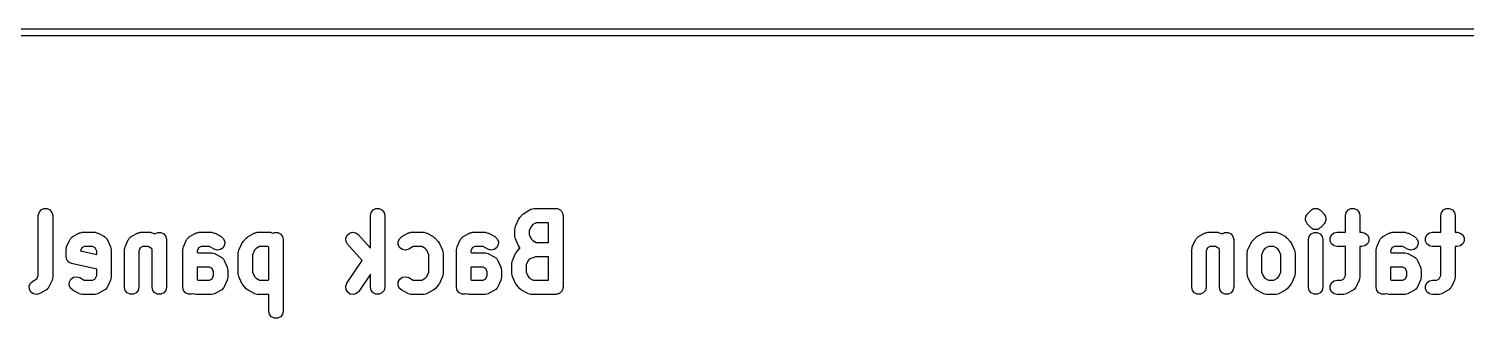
# Model space of a CAD drawing. Extents: x 68 to 230, y -98 to -51.
# Drawn here: x 110.2 to 150.28, y -59.27 to -51.2 of the extents above; entities that cross this region are included whole.
import ezdxf

# ---------------------------------------------------------------- set-up
doc = ezdxf.new("R2010")
doc.units = 0
doc.layers.add('BLACK', color=7, linetype='CONTINUOUS')

msp = doc.modelspace()

# ---------------------------------------------------------------- linework, layer by layer
at = {"layer": 'BLACK', "linetype": 'CONTINUOUS'}
for p, q in [((76.2, -51.2), (147.2, -51.2)), ((147.2, -51.2), (152.7, -51.2)), ((147.2, -51.4), (76.2, -51.4)), ((152.7, -51.4), (147.2, -51.4)), ((110.471, -56.4044), (110.491, -56.3177)), ((110.471, -58.0761), (110.471, -56.4044)), ((110.491, -56.3177), (110.547, -56.2482)), ((110.547, -56.2482), (110.627, -56.2097)), ((110.627, -56.2097), (110.716, -56.2098)), ((110.716, -56.2098), (110.796, -56.2485)), ((110.796, -56.2485), (110.852, -56.318)), ((110.852, -56.318), (110.871, -56.4048)), ((110.871, -56.4048), (110.871, -58.1194)), ((119.729, -56.4044), (119.749, -56.3177)), ((119.729, -57.3121), (119.729, -56.4044)), ((119.749, -56.3177), (119.804, -56.2482)), ((119.804, -56.2482), (119.884, -56.2097)), ((119.884, -56.2097), (119.973, -56.2098)), ((119.973, -56.2098), (120.053, -56.2485)), ((120.053, -56.2485), (120.109, -56.318)), ((120.109, -56.318), (120.129, -56.4048)), ((120.129, -56.4048), (120.129, -58.4051)), ((123.861, -56.5128), (123.879, -56.4883)), ((123.879, -56.4883), (123.894, -56.4614)), ((123.894, -56.4614), (123.98, -56.3659)), ((123.98, -56.3659), (124.007, -56.3471)), ((124.007, -56.3471), (124.031, -56.3252)), ((124.031, -56.3252), (124.203, -56.2298)), ((124.203, -56.2298), (124.209, -56.2282)), ((124.209, -56.2282), (124.213, -56.2245)), ((124.213, -56.2245), (124.251, -56.2159)), ((124.251, -56.2159), (124.289, -56.2051)), ((124.289, -56.2051), (124.294, -56.206)), ((124.294, -56.206), (124.3, -56.2048)), ((124.3, -56.2048), (124.9, -56.2048)), ((124.9, -56.2048), (124.922, -56.2098)), ((124.922, -56.2098), (124.945, -56.2098)), ((124.945, -56.2098), (124.965, -56.2196)), ((124.965, -56.2196), (124.987, -56.2247)), ((124.987, -56.2247), (125.005, -56.2387)), ((125.005, -56.2387), (125.025, -56.2485)), ((125.025, -56.2485), (125.039, -56.2661)), ((125.039, -56.2661), (125.057, -56.2803)), ((125.057, -56.2803), (125.066, -56.3005)), ((125.066, -56.3005), (125.08, -56.318)), ((125.08, -56.318), (125.085, -56.3401)), ((125.085, -56.3401), (125.095, -56.3605)), ((125.095, -56.3605), (125.095, -56.3829)), ((125.095, -56.3829), (125.1, -56.4048)), ((125.1, -56.4048), (125.1, -58.4051)), ((145.803, -56.4669), (145.807, -56.4559)), ((145.805, -56.4998), (145.803, -56.4669)), ((145.803, -56.5327), (145.805, -56.4998)), ((145.807, -56.4559), (145.808, -56.4439)), ((145.808, -56.4439), (145.824, -56.4151)), ((145.824, -56.4151), (145.837, -56.3847)), ((145.837, -56.3847), (145.846, -56.3767)), ((145.846, -56.3767), (145.851, -56.3662)), ((145.851, -56.3662), (145.937, -56.2707)), ((145.937, -56.2707), (145.951, -56.2612)), ((145.951, -56.2612), (145.961, -56.2482)), ((145.961, -56.2482), (145.976, -56.2411)), ((145.976, -56.2411), (145.988, -56.23)), ((145.988, -56.23), (146, -56.2266)), ((146, -56.2266), (146.01, -56.2196)), ((146.01, -56.2196), (146.026, -56.2169)), ((146.026, -56.2169), (146.041, -56.2097)), ((146.041, -56.2097), (146.058, -56.2097)), ((146.058, -56.2097), (146.074, -56.2051)), ((146.074, -56.2051), (146.086, -56.2071)), ((146.086, -56.2071), (146.098, -56.2051)), ((146.098, -56.2051), (146.114, -56.2098)), ((146.114, -56.2098), (146.13, -56.2098)), ((146.13, -56.2098), (146.145, -56.217)), ((146.145, -56.217), (146.162, -56.2197)), ((146.162, -56.2197), (146.172, -56.2267)), ((146.172, -56.2267), (146.183, -56.2302)), ((146.183, -56.2302), (146.196, -56.2413)), ((146.196, -56.2413), (146.21, -56.2485)), ((146.21, -56.2485), (146.221, -56.2614)), ((146.221, -56.2614), (146.234, -56.271)), ((146.234, -56.271), (146.32, -56.3665)), ((146.32, -56.3665), (146.326, -56.3769)), ((146.326, -56.3769), (146.335, -56.385)), ((146.335, -56.385), (146.348, -56.4154)), ((146.348, -56.4154), (146.363, -56.4442)), ((146.363, -56.4442), (146.364, -56.4562)), ((146.364, -56.4562), (146.369, -56.4673)), ((146.369, -56.4673), (146.367, -56.5002)), ((146.367, -56.5002), (146.369, -56.5331)), ((146.914, -56.4044), (146.934, -56.3177)), ((146.914, -56.8714), (146.914, -56.4044)), ((146.934, -56.3177), (146.99, -56.2482)), ((146.99, -56.2482), (147.07, -56.2097)), ((147.07, -56.2097), (147.159, -56.2098)), ((147.159, -56.2098), (147.239, -56.2485)), ((147.239, -56.2485), (147.294, -56.318)), ((147.294, -56.318), (147.314, -56.4048)), ((147.314, -56.4048), (147.314, -56.8714)), ((149.571, -56.4044), (149.591, -56.3177)), ((149.571, -56.8714), (149.571, -56.4044)), ((149.591, -56.3177), (149.647, -56.2482)), ((149.647, -56.2482), (149.727, -56.2097)), ((149.727, -56.2097), (149.816, -56.2098)), ((149.816, -56.2098), (149.896, -56.2485)), ((149.896, -56.2485), (149.952, -56.318)), ((149.952, -56.318), (149.971, -56.4048)), ((149.971, -56.4048), (149.971, -56.8714)), ((111.431, -56.9918), (111.603, -56.8964)), ((111.603, -56.8964), (111.609, -56.8948)), ((111.609, -56.8948), (111.613, -56.8912)), ((111.613, -56.8912), (111.651, -56.8826)), ((111.651, -56.8826), (111.689, -56.8717)), ((111.689, -56.8717), (111.694, -56.8727)), ((111.694, -56.8727), (111.7, -56.8714)), ((111.7, -56.8714), (112.043, -56.8714)), ((112.043, -56.8714), (112.049, -56.8727)), ((112.049, -56.8727), (112.055, -56.8718)), ((112.055, -56.8718), (112.092, -56.8826)), ((112.092, -56.8826), (112.13, -56.8914)), ((112.13, -56.8914), (112.134, -56.895)), ((112.134, -56.895), (112.14, -56.8966)), ((112.14, -56.8966), (112.312, -56.992)), ((113.06, -56.9918), (113.232, -56.8964)), ((113.232, -56.8964), (113.237, -56.8948)), ((113.237, -56.8948), (113.242, -56.8912)), ((113.242, -56.8912), (113.28, -56.8826)), ((113.28, -56.8826), (113.317, -56.8717)), ((113.317, -56.8717), (113.323, -56.8727)), ((113.323, -56.8727), (113.329, -56.8714)), ((113.329, -56.8714), (113.586, -56.8714)), ((113.586, -56.8714), (113.592, -56.8727)), ((113.592, -56.8727), (113.597, -56.8718)), ((113.597, -56.8718), (113.635, -56.8826)), ((113.635, -56.8826), (113.673, -56.8914)), ((113.673, -56.8914), (113.677, -56.895)), ((113.677, -56.895), (113.683, -56.8966)), ((113.683, -56.8966), (113.718, -56.9159)), ((113.718, -56.9149), (113.799, -56.8764)), ((113.799, -56.8764), (113.888, -56.8765)), ((113.888, -56.8765), (113.968, -56.9151)), ((114.689, -56.9918), (114.86, -56.8964)), ((114.86, -56.8964), (114.866, -56.8948)), ((114.866, -56.8948), (114.87, -56.8912)), ((114.87, -56.8912), (114.908, -56.8826)), ((114.908, -56.8826), (114.946, -56.8717)), ((114.946, -56.8717), (114.951, -56.8727)), ((114.951, -56.8727), (114.957, -56.8714)), ((114.957, -56.8714), (115.3, -56.8714)), ((115.3, -56.8714), (115.306, -56.8727)), ((115.306, -56.8727), (115.312, -56.8718)), ((115.312, -56.8718), (115.349, -56.8826)), ((115.349, -56.8826), (115.387, -56.8914)), ((115.387, -56.8914), (115.392, -56.895)), ((115.392, -56.895), (115.397, -56.8966)), ((115.397, -56.8966), (115.569, -56.992)), ((116.317, -56.9918), (116.489, -56.8964)), ((116.489, -56.8964), (116.494, -56.8948)), ((116.494, -56.8948), (116.499, -56.8912)), ((116.499, -56.8912), (116.537, -56.8826)), ((116.537, -56.8826), (116.574, -56.8717)), ((116.574, -56.8717), (116.58, -56.8727)), ((116.58, -56.8727), (116.586, -56.8714)), ((116.586, -56.8714), (116.929, -56.8714)), ((116.929, -56.8714), (116.935, -56.8727)), ((116.935, -56.8727), (116.94, -56.8718)), ((116.94, -56.8718), (116.978, -56.8826)), ((116.978, -56.8826), (117.016, -56.8914)), ((117.016, -56.8914), (117.019, -56.894)), ((117.019, -56.894), (117.056, -56.8764)), ((117.056, -56.8764), (117.145, -56.8765)), ((117.145, -56.8765), (117.225, -56.9151)), ((119.079, -56.9561), (119.146, -56.8967)), ((119.146, -56.8967), (119.231, -56.8718)), ((119.231, -56.8718), (119.319, -56.8864)), ((119.319, -56.8864), (119.392, -56.9376)), ((120.603, -56.9918), (120.775, -56.8964)), ((120.775, -56.8964), (120.78, -56.8948)), ((120.78, -56.8948), (120.785, -56.8912)), ((120.785, -56.8912), (120.823, -56.8826)), ((120.823, -56.8826), (120.86, -56.8717)), ((120.86, -56.8717), (120.866, -56.8727)), ((120.866, -56.8727), (120.871, -56.8714)), ((120.871, -56.8714), (121.215, -56.8714)), ((121.215, -56.8714), (121.22, -56.8727)), ((121.22, -56.8727), (121.226, -56.8718)), ((121.226, -56.8718), (121.263, -56.8826)), ((121.263, -56.8826), (121.301, -56.8914)), ((121.301, -56.8914), (121.306, -56.895)), ((121.306, -56.895), (121.311, -56.8966)), ((121.311, -56.8966), (121.483, -56.992)), ((122.317, -56.9918), (122.489, -56.8964)), ((122.489, -56.8964), (122.494, -56.8948)), ((122.494, -56.8948), (122.499, -56.8912)), ((122.499, -56.8912), (122.537, -56.8826)), ((122.537, -56.8826), (122.574, -56.8717)), ((122.574, -56.8717), (122.58, -56.8727)), ((122.58, -56.8727), (122.586, -56.8714)), ((122.586, -56.8714), (122.929, -56.8714)), ((122.929, -56.8714), (122.935, -56.8727)), ((122.935, -56.8727), (122.94, -56.8718)), ((122.94, -56.8718), (122.978, -56.8826)), ((122.978, -56.8826), (123.016, -56.8914)), ((123.016, -56.8914), (123.02, -56.895)), ((123.02, -56.895), (123.026, -56.8966)), ((123.026, -56.8966), (123.197, -56.992)), ((123.757, -56.7854), (123.767, -56.7446)), ((123.757, -56.9762), (123.757, -56.7854)), ((123.767, -56.7446), (123.775, -56.7036)), ((123.775, -56.7036), (123.861, -56.5128)), ((124.212, -56.7058), (124.157, -56.8286)), ((124.157, -56.8286), (124.157, -56.9333)), ((124.255, -56.6586), (124.212, -56.7058)), ((124.352, -56.6048), (124.255, -56.6586)), ((124.7, -56.6048), (124.352, -56.6048)), ((124.7, -57.1571), (124.7, -56.6048)), ((142.817, -56.9918), (142.989, -56.8964)), ((142.989, -56.8964), (142.994, -56.8948)), ((142.994, -56.8948), (142.999, -56.8912)), ((142.999, -56.8912), (143.037, -56.8826)), ((143.037, -56.8826), (143.074, -56.8717)), ((143.074, -56.8717), (143.08, -56.8727)), ((143.08, -56.8727), (143.086, -56.8714)), ((143.086, -56.8714), (143.343, -56.8714)), ((143.343, -56.8714), (143.349, -56.8727)), ((143.349, -56.8727), (143.355, -56.8718)), ((143.355, -56.8718), (143.392, -56.8826)), ((143.392, -56.8826), (143.43, -56.8914)), ((143.43, -56.8914), (143.434, -56.895)), ((143.434, -56.895), (143.44, -56.8966)), ((143.44, -56.8966), (143.475, -56.9159)), ((143.475, -56.9149), (143.556, -56.8764)), ((143.556, -56.8764), (143.645, -56.8765)), ((143.645, -56.8765), (143.725, -56.9151)), ((144.446, -56.9918), (144.617, -56.8964)), ((144.617, -56.8964), (144.623, -56.8948)), ((144.623, -56.8948), (144.628, -56.8912)), ((144.628, -56.8912), (144.666, -56.8826)), ((144.666, -56.8826), (144.703, -56.8717)), ((144.703, -56.8717), (144.709, -56.8727)), ((144.709, -56.8727), (144.714, -56.8714)), ((144.714, -56.8714), (144.972, -56.8714)), ((144.972, -56.8714), (144.977, -56.8727)), ((144.977, -56.8727), (144.983, -56.8718)), ((144.983, -56.8718), (145.021, -56.8826)), ((145.021, -56.8826), (145.058, -56.8914)), ((145.058, -56.8914), (145.063, -56.895)), ((145.063, -56.895), (145.069, -56.8966)), ((145.069, -56.8966), (145.24, -56.992)), ((145.807, -56.5438), (145.803, -56.5327)), ((145.808, -56.5558), (145.807, -56.5438)), ((145.824, -56.5846), (145.808, -56.5558)), ((145.836, -56.615), (145.824, -56.5846)), ((145.845, -56.6231), (145.836, -56.615)), ((145.851, -56.6335), (145.845, -56.6231)), ((145.937, -56.729), (145.851, -56.6335)), ((145.951, -56.7386), (145.937, -56.729)), ((145.961, -56.7515), (145.951, -56.7386)), ((145.976, -56.7587), (145.961, -56.7515)), ((145.961, -56.9149), (146.041, -56.8764)), ((145.988, -56.7698), (145.976, -56.7587)), ((146, -56.7733), (145.988, -56.7698)), ((146.01, -56.7803), (146, -56.7733)), ((146.026, -56.783), (146.01, -56.7803)), ((146.041, -56.7902), (146.026, -56.783)), ((146.058, -56.7902), (146.041, -56.7902)), ((146.041, -56.8764), (146.13, -56.8765)), ((146.074, -56.7949), (146.058, -56.7902)), ((146.086, -56.7929), (146.074, -56.7949)), ((146.098, -56.7949), (146.086, -56.7929)), ((146.113, -56.7903), (146.098, -56.7949)), ((146.13, -56.7903), (146.113, -56.7903)), ((146.145, -56.7831), (146.13, -56.7903)), ((146.13, -56.8765), (146.21, -56.9151)), ((146.161, -56.7804), (146.145, -56.7831)), ((146.171, -56.7734), (146.161, -56.7804)), ((146.183, -56.77), (146.171, -56.7734)), ((146.195, -56.7589), (146.183, -56.77)), ((146.21, -56.7518), (146.195, -56.7589)), ((146.221, -56.7388), (146.21, -56.7518)), ((146.234, -56.7293), (146.221, -56.7388)), ((146.32, -56.6338), (146.234, -56.7293)), ((146.326, -56.6233), (146.32, -56.6338)), ((146.335, -56.6153), (146.326, -56.6233)), ((146.347, -56.5849), (146.335, -56.6153)), ((146.363, -56.5561), (146.347, -56.5849)), ((146.364, -56.5441), (146.363, -56.5561)), ((146.369, -56.5331), (146.364, -56.5441)), ((146.529, -56.9467), (146.599, -56.8912)), ((146.599, -56.8912), (146.686, -56.8714)), ((146.686, -56.8714), (146.914, -56.8714)), ((147.314, -56.8714), (147.372, -56.8714)), ((147.372, -56.8714), (147.458, -56.8914)), ((147.458, -56.8914), (147.528, -56.9469)), ((147.96, -56.9918), (148.132, -56.8964)), ((148.132, -56.8964), (148.137, -56.8948)), ((148.137, -56.8948), (148.142, -56.8912)), ((148.142, -56.8912), (148.18, -56.8826)), ((148.18, -56.8826), (148.217, -56.8717)), ((148.217, -56.8717), (148.223, -56.8727)), ((148.223, -56.8727), (148.229, -56.8714)), ((148.229, -56.8714), (148.572, -56.8714)), ((148.572, -56.8714), (148.577, -56.8727)), ((148.577, -56.8727), (148.583, -56.8718)), ((148.583, -56.8718), (148.621, -56.8826)), ((148.621, -56.8826), (148.658, -56.8914)), ((148.658, -56.8914), (148.663, -56.895)), ((148.663, -56.895), (148.669, -56.8966)), ((148.669, -56.8966), (148.84, -56.992)), ((149.187, -56.9467), (149.256, -56.8912)), ((149.256, -56.8912), (149.343, -56.8714)), ((149.343, -56.8714), (149.571, -56.8714)), ((149.971, -56.8714), (150.029, -56.8714)), ((150.029, -56.8714), (150.116, -56.8914)), ((150.116, -56.8914), (150.185, -56.9469)), ((111.252, -57.316), (111.26, -57.2751)), ((111.26, -57.2751), (111.346, -57.0843)), ((111.346, -57.0843), (111.358, -57.069)), ((111.358, -57.069), (111.365, -57.0512)), ((111.365, -57.0512), (111.384, -57.034)), ((111.384, -57.034), (111.4, -57.0134)), ((111.4, -57.0134), (111.417, -57.0046)), ((111.417, -57.0046), (111.431, -56.9918)), ((111.684, -57.3093), (111.648, -57.3884)), ((111.752, -57.2714), (111.684, -57.3093)), ((111.991, -57.2714), (111.752, -57.2714)), ((112.059, -57.3093), (111.991, -57.2714)), ((112.1, -57.4001), (112.059, -57.3093)), ((112.312, -56.992), (112.326, -57.0048)), ((112.326, -57.0048), (112.343, -57.0136)), ((112.343, -57.0136), (112.359, -57.0342)), ((112.359, -57.0342), (112.378, -57.0515)), ((112.378, -57.0515), (112.385, -57.0693)), ((112.385, -57.0693), (112.397, -57.0846)), ((112.397, -57.0846), (112.483, -57.2754)), ((112.483, -57.2754), (112.491, -57.3164)), ((112.881, -57.316), (112.889, -57.2751)), ((112.889, -57.2751), (112.975, -57.0843)), ((112.975, -57.0843), (112.986, -57.069)), ((112.986, -57.069), (112.994, -57.0512)), ((112.994, -57.0512), (113.013, -57.034)), ((113.013, -57.034), (113.029, -57.0134)), ((113.029, -57.0134), (113.046, -57.0046)), ((113.046, -57.0046), (113.06, -56.9918)), ((113.312, -57.3093), (113.271, -57.4001)), ((113.38, -57.2714), (113.312, -57.3093)), ((113.534, -57.2714), (113.38, -57.2714)), ((113.631, -57.3253), (113.534, -57.2714)), ((113.718, -56.9159), (113.718, -56.9149)), ((113.968, -56.9151), (114.023, -56.9847)), ((114.023, -56.9847), (114.043, -57.0714)), ((114.043, -57.0714), (114.043, -58.4051)), ((114.509, -57.316), (114.518, -57.2751)), ((114.518, -57.2751), (114.603, -57.0843)), ((114.603, -57.0843), (114.615, -57.069)), ((114.615, -57.069), (114.622, -57.0513)), ((114.622, -57.0513), (114.642, -57.034)), ((114.642, -57.034), (114.657, -57.0134)), ((114.657, -57.0134), (114.674, -57.0046)), ((114.674, -57.0046), (114.689, -56.9918)), ((114.941, -57.3093), (114.9, -57.4001)), ((115.009, -57.2714), (114.941, -57.3093)), ((115.248, -57.2714), (115.009, -57.2714)), ((115.374, -57.3415), (115.248, -57.2714)), ((115.62, -57.3004), (115.547, -57.3516)), ((115.569, -56.992), (115.635, -57.0515)), ((115.663, -57.2226), (115.62, -57.3004)), ((115.635, -57.0515), (115.669, -57.1338)), ((115.669, -57.1338), (115.663, -57.2226)), ((116.06, -57.3703), (116.146, -57.1795)), ((116.146, -57.1795), (116.165, -57.155)), ((116.165, -57.155), (116.18, -57.1281)), ((116.18, -57.1281), (116.266, -57.0326)), ((116.266, -57.0326), (116.293, -57.0138)), ((116.293, -57.0138), (116.317, -56.9918)), ((116.638, -57.2714), (116.541, -57.3253)), ((116.877, -57.2714), (116.638, -57.2714)), ((116.9, -57.2843), (116.877, -57.2714)), ((116.9, -58.1918), (116.9, -57.2843)), ((117.225, -56.9151), (117.28, -56.9847)), ((117.28, -56.9847), (117.3, -57.0714)), ((117.3, -57.0714), (117.3, -59.0718)), ((119.046, -57.0384), (119.079, -56.9561)), ((119.051, -57.1272), (119.046, -57.0384)), ((119.094, -57.205), (119.051, -57.1272)), ((119.504, -57.6605), (119.094, -57.205)), ((119.392, -56.9376), (119.729, -57.3121)), ((120.503, -57.1335), (120.537, -57.0513)), ((120.508, -57.2223), (120.503, -57.1335)), ((120.551, -57.3001), (120.508, -57.2223)), ((120.537, -57.0513), (120.603, -56.9918)), ((120.624, -57.3515), (120.551, -57.3001)), ((120.923, -57.2714), (120.797, -57.3417)), ((121.162, -57.2714), (120.923, -57.2714)), ((121.259, -57.3253), (121.162, -57.2714)), ((121.483, -56.992), (121.508, -57.014)), ((121.508, -57.014), (121.534, -57.0329)), ((121.534, -57.0329), (121.62, -57.1284)), ((121.62, -57.1284), (121.635, -57.1553)), ((121.635, -57.1553), (121.654, -57.1798)), ((121.654, -57.1798), (121.74, -57.3706)), ((122.138, -57.316), (122.146, -57.2751)), ((122.146, -57.2751), (122.232, -57.0843)), ((122.232, -57.0843), (122.244, -57.069)), ((122.244, -57.069), (122.251, -57.0512)), ((122.251, -57.0512), (122.27, -57.034)), ((122.27, -57.034), (122.286, -57.0134)), ((122.286, -57.0134), (122.303, -57.0046)), ((122.303, -57.0046), (122.317, -56.9918)), ((122.569, -57.3093), (122.529, -57.4001)), ((122.638, -57.2714), (122.569, -57.3093)), ((122.877, -57.2714), (122.638, -57.2714)), ((123.003, -57.3415), (122.877, -57.2714)), ((123.249, -57.3004), (123.176, -57.3516)), ((123.197, -56.992), (123.264, -57.0515)), ((123.292, -57.2226), (123.249, -57.3004)), ((123.264, -57.0515), (123.297, -57.1338)), ((123.297, -57.1338), (123.292, -57.2226)), ((123.766, -57.0169), (123.757, -56.9762)), ((123.775, -57.0579), (123.766, -57.0169)), ((123.86, -57.2487), (123.775, -57.0579)), ((123.879, -57.2733), (123.86, -57.2487)), ((123.894, -57.3002), (123.879, -57.2733)), ((123.903, -57.3106), (123.894, -57.3002)), ((123.897, -57.3164), (123.899, -57.3135)), ((123.899, -57.3135), (123.903, -57.3106)), ((124.157, -56.9333), (124.212, -57.0561)), ((124.212, -57.0561), (124.255, -57.1033)), ((124.255, -57.1033), (124.352, -57.1571)), ((124.352, -57.1571), (124.7, -57.1571)), ((142.638, -57.316), (142.646, -57.2751)), ((142.646, -57.2751), (142.732, -57.0843)), ((142.732, -57.0843), (142.744, -57.069)), ((142.744, -57.069), (142.751, -57.0512)), ((142.751, -57.0512), (142.77, -57.034)), ((142.77, -57.034), (142.786, -57.0134)), ((142.786, -57.0134), (142.803, -57.0046)), ((142.803, -57.0046), (142.817, -56.9918)), ((143.069, -57.3093), (143.029, -57.4001)), ((143.138, -57.2714), (143.069, -57.3093)), ((143.291, -57.2714), (143.138, -57.2714)), ((143.388, -57.3253), (143.291, -57.2714)), ((143.475, -56.9159), (143.475, -56.9149)), ((143.725, -56.9151), (143.78, -56.9847)), ((143.78, -56.9847), (143.8, -57.0714)), ((143.8, -57.0714), (143.8, -58.4051)), ((144.189, -57.3703), (144.275, -57.1795)), ((144.275, -57.1795), (144.293, -57.155)), ((144.293, -57.155), (144.308, -57.1281)), ((144.308, -57.1281), (144.394, -57.0326)), ((144.394, -57.0326), (144.421, -57.0138)), ((144.421, -57.0138), (144.446, -56.9918)), ((144.766, -57.2714), (144.669, -57.3253)), ((144.92, -57.2714), (144.766, -57.2714)), ((145.017, -57.3253), (144.92, -57.2714)), ((145.24, -56.992), (145.265, -57.014)), ((145.265, -57.014), (145.292, -57.0329)), ((145.292, -57.0329), (145.377, -57.1284)), ((145.377, -57.1284), (145.392, -57.1553)), ((145.392, -57.1553), (145.411, -57.1798)), ((145.411, -57.1798), (145.497, -57.3706)), ((145.886, -57.0711), (145.906, -56.9844)), ((145.886, -58.4048), (145.886, -57.0711)), ((145.906, -56.9844), (145.961, -56.9149)), ((146.21, -56.9151), (146.266, -56.9847)), ((146.266, -56.9847), (146.286, -57.0714)), ((146.286, -57.0714), (146.286, -58.4051)), ((146.491, -57.0268), (146.529, -56.9467)), ((146.491, -57.1157), (146.491, -57.0268)), ((146.529, -57.1959), (146.491, -57.1157)), ((146.599, -57.2515), (146.529, -57.1959)), ((146.685, -57.2714), (146.599, -57.2515)), ((146.914, -57.2714), (146.685, -57.2714)), ((146.914, -58.0761), (146.914, -57.2714)), ((147.371, -57.2714), (147.314, -57.2714)), ((147.314, -57.2714), (147.314, -58.1194)), ((147.458, -57.2516), (147.371, -57.2714)), ((147.528, -57.1962), (147.458, -57.2516)), ((147.528, -56.9469), (147.566, -57.0271)), ((147.566, -57.1161), (147.528, -57.1962)), ((147.566, -57.0271), (147.566, -57.1161)), ((147.781, -57.316), (147.789, -57.2751)), ((147.789, -57.2751), (147.875, -57.0843)), ((147.875, -57.0843), (147.886, -57.069)), ((147.886, -57.069), (147.894, -57.0512)), ((147.894, -57.0512), (147.913, -57.034)), ((147.913, -57.034), (147.929, -57.0134)), ((147.929, -57.0134), (147.946, -57.0046)), ((147.946, -57.0046), (147.96, -56.9918)), ((148.212, -57.3093), (148.171, -57.4001)), ((148.28, -57.2714), (148.212, -57.3093)), ((148.52, -57.2714), (148.28, -57.2714)), ((148.646, -57.3415), (148.52, -57.2714)), ((148.892, -57.3004), (148.819, -57.3516)), ((148.84, -56.992), (148.906, -57.0515)), ((148.935, -57.2226), (148.892, -57.3004)), ((148.906, -57.0515), (148.94, -57.1338)), ((148.94, -57.1338), (148.935, -57.2226)), ((149.148, -57.0268), (149.187, -56.9467)), ((149.148, -57.1157), (149.148, -57.0268)), ((149.186, -57.1959), (149.148, -57.1157)), ((149.256, -57.2515), (149.186, -57.1959)), ((149.343, -57.2714), (149.256, -57.2515)), ((149.571, -57.2714), (149.343, -57.2714)), ((149.571, -58.0761), (149.571, -57.2714)), ((150.029, -57.2714), (149.971, -57.2714)), ((149.971, -57.2714), (149.971, -58.1194)), ((150.115, -57.2516), (150.029, -57.2714)), ((150.185, -57.1962), (150.115, -57.2516)), ((150.185, -56.9469), (150.224, -57.0271)), ((150.224, -57.1161), (150.185, -57.1962)), ((150.224, -57.0271), (150.224, -57.1161)), ((111.243, -57.3568), (111.252, -57.316)), ((111.243, -57.5476), (111.243, -57.3568)), ((111.243, -57.5481), (111.243, -57.5476)), ((111.243, -57.5486), (111.243, -57.5481)), ((111.253, -57.5915), (111.243, -57.5486)), ((111.263, -57.6344), (111.253, -57.5915)), ((111.263, -57.6347), (111.263, -57.6344)), ((111.263, -57.6352), (111.263, -57.6347)), ((111.291, -57.6696), (111.263, -57.6352)), ((111.318, -57.7039), (111.291, -57.6696)), ((111.319, -57.7041), (111.318, -57.7039)), ((111.319, -57.7045), (111.319, -57.7041)), ((111.359, -57.7235), (111.319, -57.7045)), ((111.648, -57.3884), (112.1, -57.4888)), ((112.1, -57.4888), (112.1, -57.4001)), ((112.491, -57.3164), (112.5, -57.3571)), ((112.5, -57.3571), (112.5, -58.1194)), ((112.871, -57.3568), (112.881, -57.316)), ((112.871, -58.4048), (112.871, -57.3568)), ((113.271, -57.4001), (113.271, -58.4051)), ((113.643, -57.3387), (113.631, -57.3253)), ((113.643, -58.4048), (113.643, -57.3387)), ((114.5, -57.3568), (114.509, -57.316)), ((114.5, -58.4048), (114.5, -57.3568)), ((114.9, -57.4001), (114.9, -57.4299)), ((114.9, -57.4299), (114.923, -57.4429)), ((114.923, -57.4429), (115.3, -57.4429)), ((115.3, -57.4429), (115.306, -57.4442)), ((115.306, -57.4442), (115.312, -57.4432)), ((115.312, -57.4432), (115.349, -57.4541)), ((115.349, -57.4541), (115.387, -57.4628)), ((115.46, -57.3663), (115.374, -57.3415)), ((115.387, -57.4628), (115.392, -57.4664)), ((115.392, -57.4664), (115.397, -57.468)), ((115.397, -57.468), (115.569, -57.5634)), ((115.547, -57.3516), (115.46, -57.3663)), ((115.569, -57.5634), (115.583, -57.5763)), ((115.583, -57.5763), (115.6, -57.585)), ((115.6, -57.585), (115.616, -57.6057)), ((115.616, -57.6057), (115.635, -57.623)), ((115.635, -57.623), (115.642, -57.6407)), ((115.642, -57.6407), (115.654, -57.656)), ((115.654, -57.656), (115.74, -57.8468)), ((116.043, -57.452), (116.052, -57.4113)), ((116.043, -58.0238), (116.043, -57.452)), ((116.052, -57.4113), (116.06, -57.3703)), ((116.498, -57.3725), (116.443, -57.4953)), ((116.443, -57.4953), (116.443, -57.9809)), ((116.541, -57.3253), (116.498, -57.3725)), ((119.077, -58.2929), (119.504, -57.6605)), ((120.711, -57.3663), (120.624, -57.3515)), ((120.797, -57.3417), (120.711, -57.3663)), ((121.302, -57.3725), (121.259, -57.3253)), ((121.357, -57.4953), (121.302, -57.3725)), ((121.357, -57.9809), (121.357, -57.4953)), ((121.74, -57.3706), (121.748, -57.4117)), ((121.748, -57.4117), (121.757, -57.4524)), ((121.757, -57.4524), (121.757, -58.0242)), ((122.129, -57.3568), (122.138, -57.316)), ((122.129, -58.4048), (122.129, -57.3568)), ((122.529, -57.4001), (122.529, -57.4299)), ((122.529, -57.4299), (122.552, -57.4429)), ((122.552, -57.4429), (122.929, -57.4429)), ((122.929, -57.4429), (122.935, -57.4442)), ((122.935, -57.4442), (122.94, -57.4432)), ((122.94, -57.4432), (122.978, -57.4541)), ((122.978, -57.4541), (123.016, -57.4628)), ((123.088, -57.3663), (123.003, -57.3415)), ((123.016, -57.4628), (123.02, -57.4664)), ((123.02, -57.4664), (123.026, -57.468)), ((123.026, -57.468), (123.197, -57.5634)), ((123.176, -57.3516), (123.088, -57.3663)), ((123.197, -57.5634), (123.212, -57.5763)), ((123.212, -57.5763), (123.229, -57.585)), ((123.229, -57.585), (123.244, -57.6057)), ((123.244, -57.6057), (123.264, -57.623)), ((123.264, -57.623), (123.271, -57.6407)), ((123.271, -57.6407), (123.282, -57.656)), ((123.282, -57.656), (123.368, -57.8468)), ((123.671, -57.7377), (123.681, -57.697)), ((123.681, -57.697), (123.689, -57.656)), ((123.689, -57.656), (123.775, -57.4652)), ((123.775, -57.4652), (123.793, -57.4407)), ((123.793, -57.4407), (123.808, -57.4138)), ((123.808, -57.4138), (123.894, -57.3183)), ((123.894, -57.3183), (123.897, -57.3164)), ((124.127, -57.6582), (124.071, -57.781)), ((124.159, -57.6228), (124.127, -57.6582)), ((124.336, -57.5571), (124.159, -57.6228)), ((124.7, -57.5571), (124.336, -57.5571)), ((124.7, -58.2048), (124.7, -57.5571)), ((142.629, -57.3568), (142.638, -57.316)), ((142.629, -58.4048), (142.629, -57.3568)), ((143.029, -57.4001), (143.029, -58.4051)), ((143.4, -57.3387), (143.388, -57.3253)), ((143.4, -58.4048), (143.4, -57.3387)), ((144.171, -57.452), (144.181, -57.4113)), ((144.171, -58.0238), (144.171, -57.452)), ((144.181, -57.4113), (144.189, -57.3703)), ((144.627, -57.3725), (144.571, -57.4953)), ((144.571, -57.4953), (144.571, -57.9809)), ((144.669, -57.3253), (144.627, -57.3725)), ((145.059, -57.3725), (145.017, -57.3253)), ((145.114, -57.4953), (145.059, -57.3725)), ((145.114, -57.9809), (145.114, -57.4953)), ((145.497, -57.3706), (145.505, -57.4117)), ((145.505, -57.4117), (145.514, -57.4524)), ((145.514, -57.4524), (145.514, -58.0242)), ((147.771, -57.3568), (147.781, -57.316)), ((147.771, -58.4048), (147.771, -57.3568)), ((148.171, -57.4001), (148.171, -57.4299)), ((148.171, -57.4299), (148.195, -57.4429)), ((148.195, -57.4429), (148.572, -57.4429)), ((148.572, -57.4429), (148.577, -57.4442)), ((148.577, -57.4442), (148.583, -57.4432)), ((148.583, -57.4432), (148.621, -57.4541)), ((148.621, -57.4541), (148.658, -57.4628)), ((148.731, -57.3663), (148.646, -57.3415)), ((148.658, -57.4628), (148.663, -57.4664)), ((148.663, -57.4664), (148.669, -57.468)), ((148.669, -57.468), (148.84, -57.5634)), ((148.819, -57.3516), (148.731, -57.3663)), ((148.84, -57.5634), (148.855, -57.5763)), ((148.855, -57.5763), (148.872, -57.585)), ((148.872, -57.585), (148.887, -57.6057)), ((148.887, -57.6057), (148.906, -57.623)), ((148.906, -57.623), (148.914, -57.6407)), ((148.914, -57.6407), (148.925, -57.656)), ((148.925, -57.656), (149.011, -57.8468)), ((110.431, -58.1669), (110.471, -58.0761)), ((111.398, -57.7426), (111.359, -57.7235)), ((111.399, -57.7426), (111.398, -57.7426)), ((111.399, -57.7428), (111.399, -57.7426)), ((112.1, -57.8985), (111.399, -57.7428)), ((111.453, -58.1245), (111.54, -58.1099)), ((111.54, -58.1099), (111.626, -58.1347)), ((112.059, -58.1669), (112.1, -58.0761)), ((112.1, -58.0761), (112.1, -57.8985)), ((114.9, -57.8429), (114.9, -58.1918)), ((115.248, -57.8429), (114.9, -57.8429)), ((115.316, -57.8807), (115.248, -57.8429)), ((115.357, -57.9715), (115.316, -57.8807)), ((115.316, -58.1669), (115.357, -58.0761)), ((115.357, -58.0761), (115.357, -57.9715)), ((115.74, -57.8468), (115.748, -57.8878)), ((115.748, -57.8878), (115.757, -57.9286)), ((115.757, -57.9286), (115.757, -58.1194)), ((116.052, -58.0645), (116.043, -58.0238)), ((116.06, -58.1056), (116.052, -58.0645)), ((116.146, -58.2964), (116.06, -58.1056)), ((116.443, -57.9809), (116.498, -58.1037)), ((116.498, -58.1037), (116.541, -58.1509)), ((119.729, -58.0427), (119.408, -58.5169)), ((119.729, -58.4048), (119.729, -58.0427)), ((120.624, -58.1245), (120.712, -58.1099)), ((120.712, -58.1099), (120.797, -58.1347)), ((121.259, -58.1509), (121.302, -58.1037)), ((121.302, -58.1037), (121.357, -57.9809)), ((121.74, -58.1059), (121.654, -58.2967)), ((121.748, -58.0649), (121.74, -58.1059)), ((121.757, -58.0242), (121.748, -58.0649)), ((122.529, -57.8429), (122.529, -58.1918)), ((122.877, -57.8429), (122.529, -57.8429)), ((122.945, -57.8807), (122.877, -57.8429)), ((122.986, -57.9715), (122.945, -57.8807)), ((122.945, -58.1669), (122.986, -58.0761)), ((122.986, -58.0761), (122.986, -57.9715)), ((123.368, -57.8468), (123.376, -57.8878)), ((123.376, -57.8878), (123.386, -57.9286)), ((123.386, -57.9286), (123.386, -58.1194)), ((123.671, -58.0238), (123.671, -57.7377)), ((123.681, -58.0645), (123.671, -58.0238)), ((123.689, -58.1056), (123.681, -58.0645)), ((123.775, -58.2964), (123.689, -58.1056)), ((124.071, -57.781), (124.071, -57.9809)), ((124.071, -57.9809), (124.127, -58.1037)), ((124.127, -58.1037), (124.169, -58.1509)), ((144.181, -58.0645), (144.171, -58.0238)), ((144.189, -58.1056), (144.181, -58.0645)), ((144.275, -58.2964), (144.189, -58.1056)), ((144.571, -57.9809), (144.627, -58.1037)), ((144.627, -58.1037), (144.669, -58.1509)), ((145.017, -58.1509), (145.059, -58.1037)), ((145.059, -58.1037), (145.114, -57.9809)), ((145.497, -58.1059), (145.411, -58.2967)), ((145.505, -58.0649), (145.497, -58.1059)), ((145.514, -58.0242), (145.505, -58.0649)), ((146.873, -58.1669), (146.914, -58.0761)), ((148.171, -57.8429), (148.171, -58.1918)), ((148.52, -57.8429), (148.171, -57.8429)), ((148.588, -57.8807), (148.52, -57.8429)), ((148.629, -57.9715), (148.588, -57.8807)), ((148.588, -58.1669), (148.629, -58.0761)), ((148.629, -58.0761), (148.629, -57.9715)), ((149.011, -57.8468), (149.019, -57.8878)), ((149.019, -57.8878), (149.029, -57.9286)), ((149.029, -57.9286), (149.029, -58.1194)), ((149.531, -58.1669), (149.571, -58.0761)), ((110.217, -58.3716), (110.251, -58.2893)), ((110.222, -58.4604), (110.217, -58.3716)), ((110.265, -58.5382), (110.222, -58.4604)), ((110.251, -58.2893), (110.317, -58.2299)), ((110.317, -58.2299), (110.431, -58.1669)), ((110.683, -58.4844), (110.511, -58.5798)), ((110.697, -58.4715), (110.683, -58.4844)), ((110.714, -58.4628), (110.697, -58.4715)), ((110.73, -58.4422), (110.714, -58.4628)), ((110.749, -58.4249), (110.73, -58.4422)), ((110.756, -58.4072), (110.749, -58.4249)), ((110.768, -58.3919), (110.756, -58.4072)), ((110.854, -58.2011), (110.768, -58.3919)), ((110.862, -58.1602), (110.854, -58.2011)), ((110.871, -58.1194), (110.862, -58.1602)), ((111.331, -58.3423), (111.337, -58.2535)), ((111.365, -58.4247), (111.331, -58.3423)), ((111.337, -58.2535), (111.38, -58.1758)), ((111.431, -58.4842), (111.365, -58.4247)), ((111.38, -58.1758), (111.453, -58.1245)), ((111.603, -58.5796), (111.431, -58.4842)), ((111.626, -58.1347), (111.752, -58.2048)), ((111.752, -58.2048), (111.991, -58.2048)), ((111.991, -58.2048), (112.059, -58.1669)), ((112.311, -58.4844), (112.14, -58.5798)), ((112.326, -58.4715), (112.311, -58.4844)), ((112.343, -58.4628), (112.326, -58.4715)), ((112.358, -58.4422), (112.343, -58.4628)), ((112.378, -58.4249), (112.358, -58.4422)), ((112.385, -58.4072), (112.378, -58.4249)), ((112.397, -58.3919), (112.385, -58.4072)), ((112.482, -58.2011), (112.397, -58.3919)), ((112.491, -58.1602), (112.482, -58.2011)), ((112.5, -58.1194), (112.491, -58.1602)), ((112.891, -58.4915), (112.871, -58.4048)), ((112.947, -58.5611), (112.891, -58.4915)), ((113.251, -58.4918), (113.196, -58.5613)), ((113.271, -58.4051), (113.251, -58.4918)), ((113.663, -58.4915), (113.643, -58.4048)), ((113.718, -58.5611), (113.663, -58.4915)), ((114.023, -58.4918), (113.967, -58.5613)), ((114.043, -58.4051), (114.023, -58.4918)), ((114.52, -58.4915), (114.5, -58.4048)), ((114.575, -58.5611), (114.52, -58.4915)), ((114.9, -58.1918), (114.923, -58.2048)), ((114.923, -58.2048), (115.248, -58.2048)), ((115.248, -58.2048), (115.316, -58.1669)), ((115.569, -58.4844), (115.397, -58.5798)), ((115.583, -58.4715), (115.569, -58.4844)), ((115.6, -58.4628), (115.583, -58.4715)), ((115.616, -58.4422), (115.6, -58.4628)), ((115.635, -58.4249), (115.616, -58.4422)), ((115.642, -58.4072), (115.635, -58.4249)), ((115.654, -58.3919), (115.642, -58.4072)), ((115.74, -58.2011), (115.654, -58.3919)), ((115.748, -58.1602), (115.74, -58.2011)), ((115.757, -58.1194), (115.748, -58.1602)), ((116.165, -58.3209), (116.146, -58.2964)), ((116.18, -58.3478), (116.165, -58.3209)), ((116.266, -58.4433), (116.18, -58.3478)), ((116.292, -58.4622), (116.266, -58.4433)), ((116.317, -58.4842), (116.292, -58.4622)), ((116.489, -58.5796), (116.317, -58.4842)), ((116.541, -58.1509), (116.638, -58.2048)), ((116.638, -58.2048), (116.877, -58.2048)), ((116.877, -58.2048), (116.9, -58.1918)), ((119.045, -58.3758), (119.077, -58.2929)), ((119.052, -58.4645), (119.045, -58.3758)), ((119.097, -58.5414), (119.052, -58.4645)), ((119.748, -58.4915), (119.729, -58.4048)), ((119.804, -58.5611), (119.748, -58.4915)), ((120.109, -58.4918), (120.053, -58.5613)), ((120.129, -58.4051), (120.109, -58.4918)), ((120.503, -58.3423), (120.508, -58.2535)), ((120.536, -58.4247), (120.503, -58.3423)), ((120.508, -58.2535), (120.551, -58.1758)), ((120.603, -58.4842), (120.536, -58.4247)), ((120.551, -58.1758), (120.624, -58.1245)), ((120.774, -58.5796), (120.603, -58.4842)), ((120.797, -58.1347), (120.923, -58.2048)), ((120.923, -58.2048), (121.162, -58.2048)), ((121.162, -58.2048), (121.259, -58.1509)), ((121.483, -58.4844), (121.311, -58.5798)), ((121.507, -58.4624), (121.483, -58.4844)), ((121.534, -58.4436), (121.507, -58.4624)), ((121.62, -58.3481), (121.534, -58.4436)), ((121.635, -58.3212), (121.62, -58.3481)), ((121.654, -58.2967), (121.635, -58.3212)), ((122.148, -58.4915), (122.129, -58.4048)), ((122.204, -58.5611), (122.148, -58.4915)), ((122.529, -58.1918), (122.552, -58.2048)), ((122.552, -58.2048), (122.877, -58.2048)), ((122.877, -58.2048), (122.945, -58.1669)), ((123.197, -58.4844), (123.025, -58.5798)), ((123.211, -58.4715), (123.197, -58.4844)), ((123.228, -58.4628), (123.211, -58.4715)), ((123.244, -58.4422), (123.228, -58.4628)), ((123.263, -58.4249), (123.244, -58.4422)), ((123.271, -58.4072), (123.263, -58.4249)), ((123.282, -58.3919), (123.271, -58.4072)), ((123.368, -58.2011), (123.282, -58.3919)), ((123.376, -58.1602), (123.368, -58.2011)), ((123.386, -58.1194), (123.376, -58.1602)), ((123.793, -58.3209), (123.775, -58.2964)), ((123.808, -58.3478), (123.793, -58.3209)), ((123.894, -58.4433), (123.808, -58.3478)), ((123.921, -58.4622), (123.894, -58.4433)), ((123.945, -58.4842), (123.921, -58.4622)), ((124.117, -58.5796), (123.945, -58.4842)), ((124.169, -58.1509), (124.266, -58.2048)), ((124.266, -58.2048), (124.7, -58.2048)), ((125.066, -58.5093), (125.056, -58.5295)), ((125.08, -58.4918), (125.066, -58.5093)), ((125.085, -58.4698), (125.08, -58.4918)), ((125.095, -58.4494), (125.085, -58.4698)), ((125.1, -58.4051), (125.095, -58.427)), ((125.095, -58.427), (125.095, -58.4494)), ((142.648, -58.4915), (142.629, -58.4048)), ((142.704, -58.5611), (142.648, -58.4915)), ((143.009, -58.4918), (142.953, -58.5613)), ((143.029, -58.4051), (143.009, -58.4918)), ((143.42, -58.4915), (143.4, -58.4048)), ((143.475, -58.5611), (143.42, -58.4915)), ((143.78, -58.4918), (143.725, -58.5613)), ((143.8, -58.4051), (143.78, -58.4918)), ((144.293, -58.3209), (144.275, -58.2964)), ((144.308, -58.3478), (144.293, -58.3209)), ((144.394, -58.4433), (144.308, -58.3478)), ((144.421, -58.4622), (144.394, -58.4433)), ((144.445, -58.4842), (144.421, -58.4622)), ((144.617, -58.5796), (144.445, -58.4842)), ((144.669, -58.1509), (144.766, -58.2048)), ((144.766, -58.2048), (144.92, -58.2048)), ((144.92, -58.2048), (145.017, -58.1509)), ((145.24, -58.4844), (145.068, -58.5798)), ((145.264, -58.4624), (145.24, -58.4844)), ((145.291, -58.4436), (145.264, -58.4624)), ((145.377, -58.3481), (145.291, -58.4436)), ((145.392, -58.3212), (145.377, -58.3481)), ((145.411, -58.2967), (145.392, -58.3212)), ((145.905, -58.4915), (145.886, -58.4048)), ((145.961, -58.5611), (145.905, -58.4915)), ((146.266, -58.4918), (146.21, -58.5613)), ((146.286, -58.4051), (146.266, -58.4918)), ((146.491, -58.3601), (146.529, -58.28)), ((146.491, -58.4491), (146.491, -58.3601)), ((146.529, -58.5293), (146.491, -58.4491)), ((146.529, -58.28), (146.599, -58.2245)), ((146.599, -58.2245), (146.686, -58.2048)), ((146.686, -58.2048), (146.805, -58.2048)), ((146.805, -58.2048), (146.873, -58.1669)), ((147.126, -58.4844), (146.954, -58.5798)), ((147.14, -58.4715), (147.126, -58.4844)), ((147.157, -58.4628), (147.14, -58.4715)), ((147.173, -58.4422), (147.157, -58.4628)), ((147.192, -58.4249), (147.173, -58.4422)), ((147.199, -58.4072), (147.192, -58.4249)), ((147.211, -58.3919), (147.199, -58.4072)), ((147.297, -58.2011), (147.211, -58.3919)), ((147.305, -58.1602), (147.297, -58.2011)), ((147.314, -58.1194), (147.305, -58.1602)), ((147.791, -58.4915), (147.771, -58.4048)), ((147.847, -58.5611), (147.791, -58.4915)), ((148.171, -58.1918), (148.195, -58.2048)), ((148.195, -58.2048), (148.52, -58.2048)), ((148.52, -58.2048), (148.588, -58.1669)), ((148.84, -58.4844), (148.668, -58.5798)), ((148.854, -58.4715), (148.84, -58.4844)), ((148.871, -58.4628), (148.854, -58.4715)), ((148.887, -58.4422), (148.871, -58.4628)), ((148.906, -58.4249), (148.887, -58.4422)), ((148.914, -58.4072), (148.906, -58.4249)), ((148.925, -58.3919), (148.914, -58.4072)), ((149.011, -58.2011), (148.925, -58.3919)), ((149.019, -58.1602), (149.011, -58.2011)), ((149.029, -58.1194), (149.019, -58.1602)), ((149.148, -58.3601), (149.187, -58.28)), ((149.148, -58.4491), (149.148, -58.3601)), ((149.186, -58.5293), (149.148, -58.4491)), ((149.187, -58.28), (149.256, -58.2245)), ((149.256, -58.2245), (149.343, -58.2048)), ((149.343, -58.2048), (149.462, -58.2048)), ((149.462, -58.2048), (149.531, -58.1669)), ((149.783, -58.4844), (149.611, -58.5798)), ((149.797, -58.4715), (149.783, -58.4844)), ((149.814, -58.4628), (149.797, -58.4715)), ((149.83, -58.4422), (149.814, -58.4628)), ((149.849, -58.4249), (149.83, -58.4422)), ((149.856, -58.4072), (149.849, -58.4249)), ((149.868, -58.3919), (149.856, -58.4072)), ((149.954, -58.2011), (149.868, -58.3919)), ((149.962, -58.1602), (149.954, -58.2011)), ((149.971, -58.1194), (149.962, -58.1602)), ((110.338, -58.5896), (110.265, -58.5382)), ((110.426, -58.6044), (110.338, -58.5896)), ((110.511, -58.5798), (110.426, -58.6044)), ((111.608, -58.5812), (111.603, -58.5796)), ((111.613, -58.5848), (111.608, -58.5812)), ((111.651, -58.5936), (111.613, -58.5848)), ((111.688, -58.6044), (111.651, -58.5936)), ((111.694, -58.6035), (111.688, -58.6044)), ((111.7, -58.6048), (111.694, -58.6035)), ((112.043, -58.6048), (111.7, -58.6048)), ((112.049, -58.6035), (112.043, -58.6048)), ((112.054, -58.6044), (112.049, -58.6035)), ((112.092, -58.5936), (112.054, -58.6044)), ((112.13, -58.585), (112.092, -58.5936)), ((112.134, -58.5814), (112.13, -58.585)), ((112.14, -58.5798), (112.134, -58.5814)), ((113.027, -58.5997), (112.947, -58.5611)), ((113.116, -58.5998), (113.027, -58.5997)), ((113.196, -58.5613), (113.116, -58.5998)), ((113.798, -58.5997), (113.718, -58.5611)), ((113.887, -58.5998), (113.798, -58.5997)), ((113.967, -58.5613), (113.887, -58.5998)), ((114.655, -58.5997), (114.575, -58.5611)), ((114.744, -58.5998), (114.655, -58.5997)), ((114.781, -58.5822), (114.744, -58.5998)), ((114.784, -58.5848), (114.781, -58.5822)), ((114.822, -58.5936), (114.784, -58.5848)), ((114.86, -58.6044), (114.822, -58.5936)), ((114.865, -58.6035), (114.86, -58.6044)), ((114.871, -58.6048), (114.865, -58.6035)), ((115.3, -58.6048), (114.871, -58.6048)), ((115.306, -58.6035), (115.3, -58.6048)), ((115.311, -58.6044), (115.306, -58.6035)), ((115.349, -58.5936), (115.311, -58.6044)), ((115.387, -58.585), (115.349, -58.5936)), ((115.391, -58.5814), (115.387, -58.585)), ((115.397, -58.5798), (115.391, -58.5814)), ((116.494, -58.5812), (116.489, -58.5796)), ((116.499, -58.5848), (116.494, -58.5812)), ((116.537, -58.5936), (116.499, -58.5848)), ((116.574, -58.6044), (116.537, -58.5936)), ((116.58, -58.6035), (116.574, -58.6044)), ((116.585, -58.6048), (116.58, -58.6035)), ((116.9, -58.6048), (116.585, -58.6048)), ((116.9, -59.0714), (116.9, -58.6048)), ((119.17, -58.5912), (119.097, -58.5414)), ((119.258, -58.6041), (119.17, -58.5912)), ((119.343, -58.5776), (119.258, -58.6041)), ((119.408, -58.5169), (119.343, -58.5776)), ((119.884, -58.5997), (119.804, -58.5611)), ((119.973, -58.5998), (119.884, -58.5997)), ((120.053, -58.5613), (119.973, -58.5998)), ((120.78, -58.5812), (120.774, -58.5796)), ((120.784, -58.5848), (120.78, -58.5812)), ((120.822, -58.5936), (120.784, -58.5848)), ((120.86, -58.6044), (120.822, -58.5936)), ((120.865, -58.6035), (120.86, -58.6044)), ((120.871, -58.6048), (120.865, -58.6035)), ((121.214, -58.6048), (120.871, -58.6048)), ((121.22, -58.6035), (121.214, -58.6048)), ((121.226, -58.6044), (121.22, -58.6035)), ((121.263, -58.5936), (121.226, -58.6044)), ((121.301, -58.585), (121.263, -58.5936)), ((121.306, -58.5814), (121.301, -58.585)), ((121.311, -58.5798), (121.306, -58.5814)), ((122.284, -58.5997), (122.204, -58.5611)), ((122.373, -58.5998), (122.284, -58.5997)), ((122.41, -58.5822), (122.373, -58.5998)), ((122.413, -58.5848), (122.41, -58.5822)), ((122.451, -58.5936), (122.413, -58.5848)), ((122.488, -58.6044), (122.451, -58.5936)), ((122.494, -58.6035), (122.488, -58.6044)), ((122.5, -58.6048), (122.494, -58.6035)), ((122.929, -58.6048), (122.5, -58.6048)), ((122.934, -58.6035), (122.929, -58.6048)), ((122.94, -58.6044), (122.934, -58.6035)), ((122.977, -58.5936), (122.94, -58.6044)), ((123.015, -58.585), (122.977, -58.5936)), ((123.02, -58.5814), (123.015, -58.585)), ((123.025, -58.5798), (123.02, -58.5814)), ((124.123, -58.5812), (124.117, -58.5796)), ((124.127, -58.5848), (124.123, -58.5812)), ((124.165, -58.5936), (124.127, -58.5848)), ((124.203, -58.6044), (124.165, -58.5936)), ((124.208, -58.6035), (124.203, -58.6044)), ((124.214, -58.6048), (124.208, -58.6035)), ((124.9, -58.6048), (124.214, -58.6048)), ((124.922, -58.5998), (124.9, -58.6048)), ((124.944, -58.5998), (124.922, -58.5998)), ((124.965, -58.59), (124.944, -58.5998)), ((124.987, -58.585), (124.965, -58.59)), ((125.004, -58.571), (124.987, -58.585)), ((125.025, -58.5613), (125.004, -58.571)), ((125.039, -58.5436), (125.025, -58.5613)), ((125.056, -58.5295), (125.039, -58.5436)), ((142.784, -58.5997), (142.704, -58.5611)), ((142.873, -58.5998), (142.784, -58.5997)), ((142.953, -58.5613), (142.873, -58.5998)), ((143.555, -58.5997), (143.475, -58.5611)), ((143.644, -58.5998), (143.555, -58.5997)), ((143.725, -58.5613), (143.644, -58.5998)), ((144.623, -58.5812), (144.617, -58.5796)), ((144.627, -58.5848), (144.623, -58.5812)), ((144.665, -58.5936), (144.627, -58.5848)), ((144.703, -58.6044), (144.665, -58.5936)), ((144.708, -58.6035), (144.703, -58.6044)), ((144.714, -58.6048), (144.708, -58.6035)), ((144.971, -58.6048), (144.714, -58.6048)), ((144.977, -58.6035), (144.971, -58.6048)), ((144.983, -58.6044), (144.977, -58.6035)), ((145.02, -58.5936), (144.983, -58.6044)), ((145.058, -58.585), (145.02, -58.5936)), ((145.063, -58.5814), (145.058, -58.585)), ((145.068, -58.5798), (145.063, -58.5814)), ((146.041, -58.5997), (145.961, -58.5611)), ((146.13, -58.5998), (146.041, -58.5997)), ((146.21, -58.5613), (146.13, -58.5998)), ((146.599, -58.5848), (146.529, -58.5293)), ((146.685, -58.6048), (146.599, -58.5848)), ((146.857, -58.6048), (146.685, -58.6048)), ((146.863, -58.6035), (146.857, -58.6048)), ((146.868, -58.6044), (146.863, -58.6035)), ((146.906, -58.5936), (146.868, -58.6044)), ((146.944, -58.585), (146.906, -58.5936)), ((146.948, -58.5814), (146.944, -58.585)), ((146.954, -58.5798), (146.948, -58.5814)), ((147.927, -58.5997), (147.847, -58.5611)), ((148.016, -58.5998), (147.927, -58.5997)), ((148.052, -58.5822), (148.016, -58.5998)), ((148.056, -58.5848), (148.052, -58.5822)), ((148.094, -58.5936), (148.056, -58.5848)), ((148.131, -58.6044), (148.094, -58.5936)), ((148.137, -58.6035), (148.131, -58.6044)), ((148.143, -58.6048), (148.137, -58.6035)), ((148.571, -58.6048), (148.143, -58.6048)), ((148.577, -58.6035), (148.571, -58.6048)), ((148.583, -58.6044), (148.577, -58.6035)), ((148.62, -58.5936), (148.583, -58.6044)), ((148.658, -58.585), (148.62, -58.5936)), ((148.663, -58.5814), (148.658, -58.585)), ((148.668, -58.5798), (148.663, -58.5814)), ((149.256, -58.5848), (149.186, -58.5293)), ((149.343, -58.6048), (149.256, -58.5848)), ((149.514, -58.6048), (149.343, -58.6048)), ((149.52, -58.6035), (149.514, -58.6048)), ((149.526, -58.6044), (149.52, -58.6035)), ((149.563, -58.5936), (149.526, -58.6044)), ((149.601, -58.585), (149.563, -58.5936)), ((149.606, -58.5814), (149.601, -58.585)), ((149.611, -58.5798), (149.606, -58.5814)), ((116.92, -59.1582), (116.9, -59.0714)), ((116.975, -59.2277), (116.92, -59.1582)), ((117.055, -59.2664), (116.975, -59.2277)), ((117.144, -59.2665), (117.055, -59.2664)), ((117.225, -59.2279), (117.144, -59.2665)), ((117.28, -59.1585), (117.225, -59.2279)), ((117.3, -59.0718), (117.28, -59.1585))]:
    msp.add_line(p, q, dxfattribs=at)

doc.saveas('drawing.dxf')
